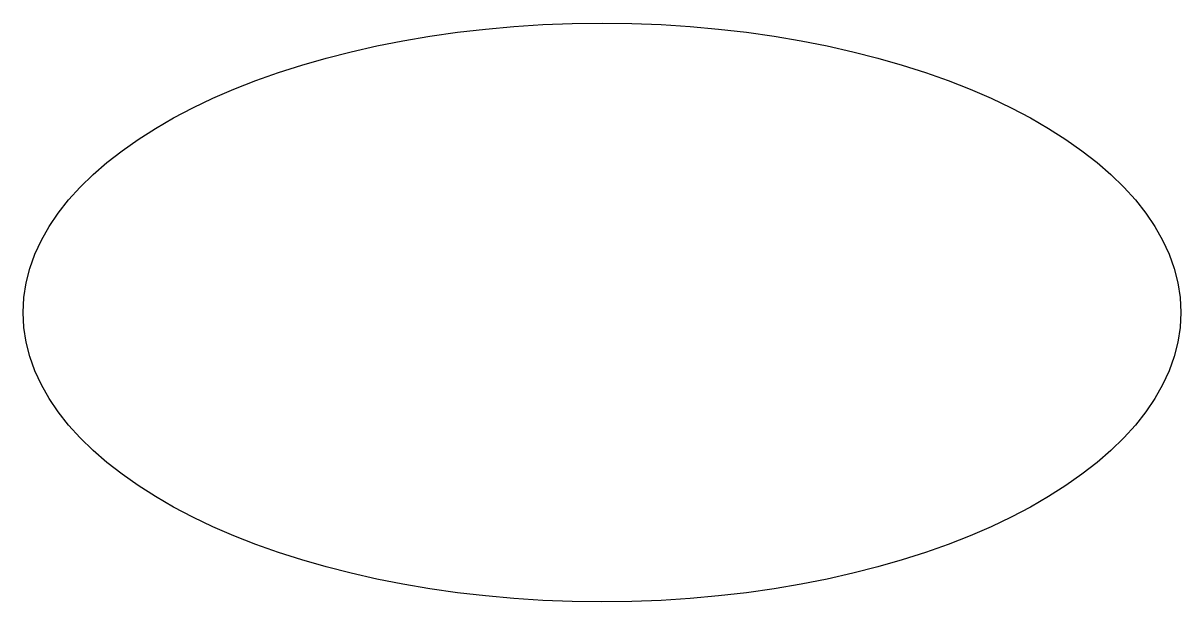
# Model space of a CAD drawing. Header units: millimetres. Extents: x -20 to 20, y -10 to 10.
import ezdxf

# ---------------------------------------------------------------- set-up
doc = ezdxf.new("R2010")
doc.units = ezdxf.units.MM

# ---------------------------------------------------------------- blocks, each defined once
blk = doc.blocks.new('CIRC')
blk.add_circle((0, 0), 10)

msp = doc.modelspace()

# ---------------------------------------------------------------- block references
at = {"xscale": 2}
msp.add_blockref('CIRC', (0, 0), dxfattribs=at)

doc.saveas('drawing.dxf')
